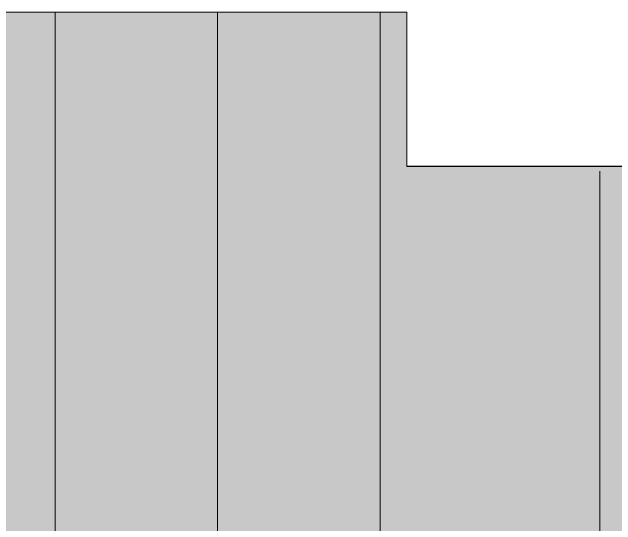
# Model space of a CAD drawing. Header units: millimetres. Extents: x -164500 to 426394, y -51911 to 102118.
# Drawn here: x 314158 to 327907, y 15716 to 27400 of the extents above; entities that cross this region are included whole.
import ezdxf

# ---------------------------------------------------------------- set-up
doc = ezdxf.new("R2010")
doc.units = ezdxf.units.MM
for name, color, linetype, lineweight in [('A-DETL-2', 7, 'Continuous', 5), ('A-GENM', 7, 'Continuous', 9), ('Оси', 7, 'Continuous', 9)]:
    doc.layers.add(name, color=color, linetype=linetype, lineweight=lineweight)
doc.layers.add('A-DETL-GENF-3', color=7, linetype='Continuous', lineweight=9, true_color=0xc0c0c0)

# ---------------------------------------------------------------- blocks, each defined once
blk = doc.blocks.new('парапет10 - парапет-22960140-Объем проектирования 3 этажа')
at = {"layer": 'A-GENM'}
blk.add_line((41920, 23888), (33920, 23888), dxfattribs=at)

msp = doc.modelspace()

# ---------------------------------------------------------------- hatches: boundary and pattern name
at = {"layer": 'A-DETL-GENF-3'}
msp.add_hatch(color=256, dxfattribs=at).paths.add_polyline_path([(343246.533, 11900), (355387.402, 11900), (355387.402, 12300), (355747.039, 12300), (355747.039, 27340.071), (331147.039, 27340.071), (331147.039, 23880.071), (323147.039, 23880.071), (323147.039, 27400.071), (289007.411, 27400.071), (289007.411, 15407.278), (331607.402, 15407.278), (331607.402, 12300), (332007.402, 12300), (332007.402, 11900), (341137.402, 11900)])

# ---------------------------------------------------------------- linework, layer by layer
at = {"layer": 'A-DETL-2'}
for p, q in [((323147.039, 27400.071), (289007.411, 27400.071)), ((323147.039, 23880.071), (323147.039, 27400.071)), ((331147.039, 23880.071), (323147.039, 23880.071))]:
    msp.add_line(p, q, dxfattribs=at)
at = {"layer": 'Оси'}
for points in [[(315137.402, -1906.259), (315137.402, 3093.741), (315137.402, 22398.071), (315137.402, 27398.071)], [(318837.402, -1906.259), (318837.402, 3093.741), (318837.402, 22398.071), (318837.402, 27398.071)], [(322537.402, -1906.259), (322537.402, 3093.741), (322537.402, 22398.071), (322537.402, 27398.071)], [(327537.402, -1906.259), (327537.402, 3093.741), (327537.402, 18777.722), (327537.402, 23777.722)]]:
    msp.add_lwpolyline(points, dxfattribs=at)

# ---------------------------------------------------------------- block references
at = {"layer": 'A-GENM'}
msp.add_blockref('парапет10 - парапет-22960140-Объем проектирования 3 этажа', (289227.402, 0), dxfattribs=at)

doc.saveas('drawing.dxf')
